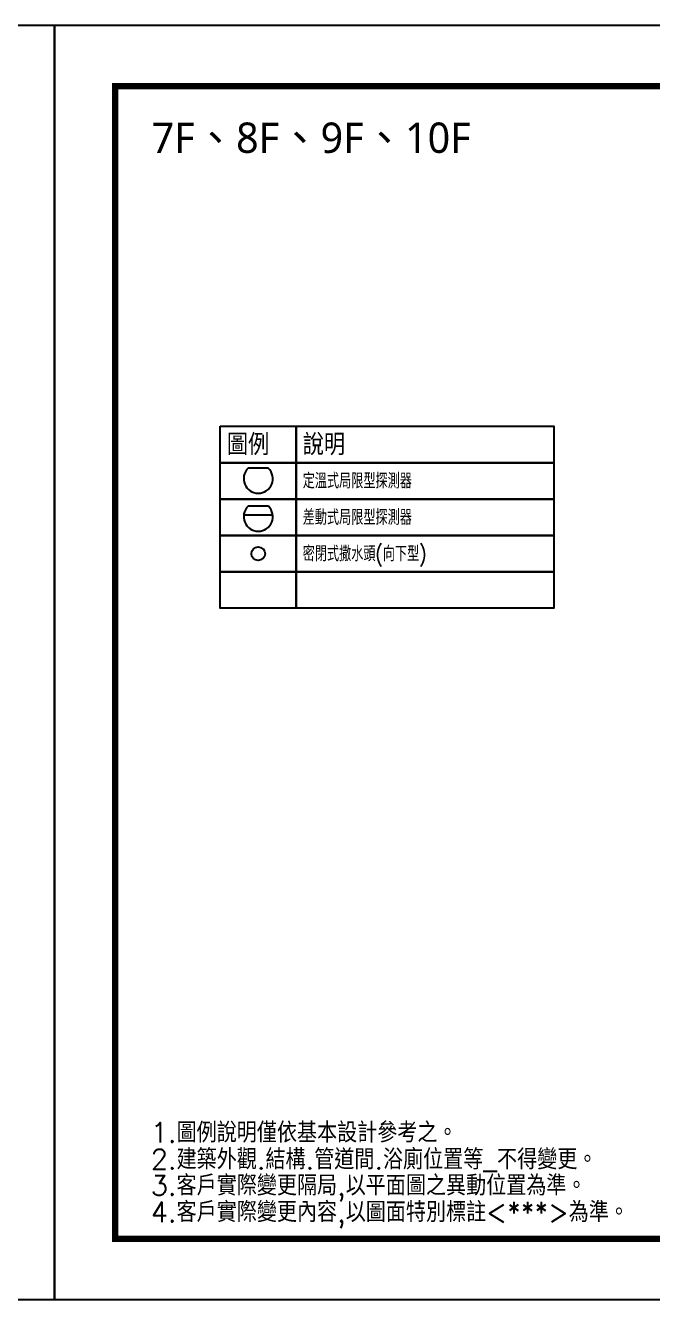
# Model space of a CAD drawing. Extents: x 489590 to 931630, y 16852 to 52972.
# Drawn here: x 510332 to 511365, y 50872 to 52972 of the extents above; entities that cross this region are included whole.
import ezdxf
from ezdxf.enums import TextEntityAlignment as Align

# ---------------------------------------------------------------- set-up
doc = ezdxf.new("R2010")
doc.units = 0
doc.header["$LTSCALE"] = 50
for name, color, linetype in [('08', 8, 'Continuous'), ('DIM', 6, 'Continuous'), ('text', 4, 'Continuous'), ('TX', 4, 'Continuous'), ('定溫局1種', 3, 'Continuous'), ('差局2種', 3, 'Continuous'), ('感知頭撒水頭', 3, 'Continuous')]:
    doc.layers.add(name, color=color, linetype=linetype)
doc.styles.add('CHINA', font='SIMPLEX.shx', dxfattribs={"bigfont": 'CHINESET.shx'})
doc.styles.add('SINGLE', font='SIMPLEX.shx', dxfattribs={"width": 0.8, "bigfont": 'chineset.shx'})
doc.styles.get("Standard").update_dxf_attribs({"font": 'txt.shx', "bigfont": 'chineset.shx'})
doc.styles.add('微軟正黑體', font='MSJH_0.TTF')

# ---------------------------------------------------------------- blocks, each defined once
blk = doc.blocks.new('A$C6F4479EE')
at = {"layer": '08'}
blk.add_lwpolyline([(0, 2100), (0, 0), (2970, 0), (2970, 2100)], close=True, dxfattribs=at)
at = {"layer": '08', "color": 8, "true_color": 0x737373, "const_width": 10}
blk.add_lwpolyline([(2535.7, 2000), (100, 2000), (100, 100), (2870, 100), (2870, 1814.8)], dxfattribs=at)
blk = doc.blocks.new('A$C057A232C')
at = {"layer": 'text', "style": 'CHINA'}
for s, p in [('1.圖例說明僅依基本設計參考之。', (1555.8, 333.1)), ('2.建築外觀.結構.管道間.浴廁位置等_不得變更。', (1555.8, 288.9)), ('3.客戶實際變更隔局,以平面圖之異動位置為準。', (1555.8, 245.8)), ('4.客戶實際變更內容,以圖面特別標註<***>為準。', (1555.8, 202))]:
    blk.add_text(s, height=33.075, dxfattribs=at).set_placement(p)
blk = doc.blocks.new('09定溫')
at = {"layer": '定溫局1種'}
blk.add_line((14, 12.4), (-14, 12.4), dxfattribs=at)
blk.add_arc((0, -2), 20, 134.2138, 45.5023, dxfattribs=at)
blk = doc.blocks.new('08差局2')
at = {"layer": '差局2種'}
for p, q in [((19.9, 0), (-19.9, 0)), ((14, 12.4), (-14, 12.4))]:
    blk.add_line(p, q, dxfattribs=at)
blk.add_arc((0, -2), 20, 134.2138, 45.5023, dxfattribs=at)
blk = doc.blocks.new('40撒水頭')
at = {"layer": '感知頭撒水頭', "color": 3}
blk.add_circle((0, 0), 11.2, dxfattribs=at)
blk = doc.blocks.new('A$C23EB7CF7')
at = {"layer": 'DIM'}
for points in [[(273.3, 1439.3), (398.3, 1439.3), (398.3, 1379.3), (273.3, 1379.3)], [(398.3, 1439.3), (823.3, 1439.3), (823.3, 1379.3), (398.3, 1379.3)], [(273.3, 1379.3), (398.3, 1379.3), (398.3, 1319.3), (273.3, 1319.3)], [(398.3, 1379.3), (823.3, 1379.3), (823.3, 1319.3), (398.3, 1319.3)], [(273.3, 1319.3), (398.3, 1319.3), (398.3, 1259.3), (273.3, 1259.3)], [(398.3, 1319.3), (823.3, 1319.3), (823.3, 1259.3), (398.3, 1259.3)], [(273.3, 1259.3), (398.3, 1259.3), (398.3, 1199.3), (273.3, 1199.3)], [(398.3, 1259.3), (823.3, 1259.3), (823.3, 1199.3), (398.3, 1199.3)], [(273.3, 1199.3), (398.3, 1199.3), (398.3, 1139.3), (273.3, 1139.3)], [(398.3, 1199.3), (823.3, 1199.3), (823.3, 1139.3), (398.3, 1139.3)]]:
    blk.add_lwpolyline(points, close=True, dxfattribs=at)
blk.add_blockref('40撒水頭', (335.8, 1229.3))
at = {"layer": '定溫局1種', "xscale": 1.2, "yscale": 1.2, "zscale": 1.2}
blk.add_blockref('09定溫', (335.8, 1355.3), dxfattribs=at)
at = {"layer": '差局2種', "xscale": 1.2, "yscale": 1.2, "zscale": 1.2}
blk.add_blockref('08差局2', (335.8, 1292.7), dxfattribs=at)
at = {"layer": 'TX', "style": 'SINGLE'}
for s, p in [('圖例', (284.1, 1409.3)), ('說明', (409.1, 1409.3))]:
    blk.add_text(s, height=35, dxfattribs=at).set_placement(p, align=Align.MIDDLE_LEFT)
at = {"layer": 'TX', "width": 0.8}
for s, p in [('定溫式局限型探測器', (409.1, 1349.3)), ('差動式局限型探測器', (409.1, 1289.3)), ('密閉式撒水頭(向下型) ', (409.1, 1229.3))]:
    blk.add_text(s, height=25, dxfattribs=at).set_placement(p, align=Align.MIDDLE_LEFT)

msp = doc.modelspace()

# ---------------------------------------------------------------- block references
at = {"layer": '08'}
for p in [(507409.6, 50872.1, -120959), (510379.6, 50872.1, -120959)]:
    msp.add_blockref('A$C6F4479EE', p, dxfattribs=at)
at = {"layer": 'DIM'}
msp.add_blockref('A$C23EB7CF7', (510379.6, 50872.1, -120959), dxfattribs=at)
at = {"layer": 'text'}
msp.add_blockref('A$C057A232C', (508982.5, 50797.8, -120959), dxfattribs=at)

# ---------------------------------------------------------------- texts
at = {"layer": 'TX', "style": '微軟正黑體'}
msp.add_text('7F、8F、9F、10F', height=50, dxfattribs=at).set_placement((510539.6, 52812.1, -120959), align=Align.TOP_LEFT)

doc.saveas('drawing.dxf')
